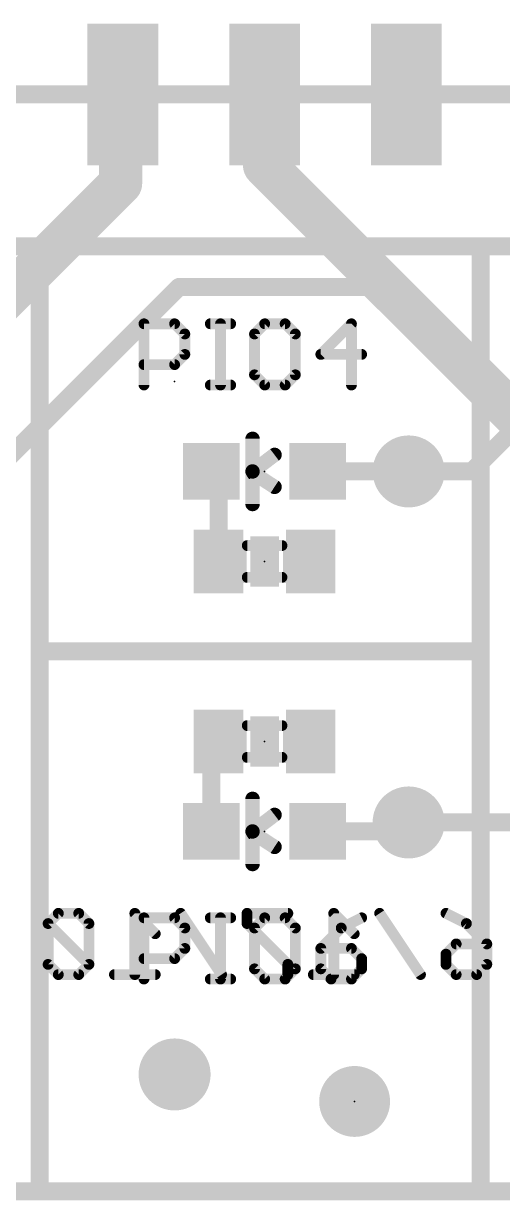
# Model space of a CAD drawing. Extents: x -0.1 to 30.6, y -0.1 to 52.6.
# Drawn here: x 11.84 to 18.6, y -0.13 to 16.48 of the extents above; entities that cross this region are included whole.
import ezdxf

# ---------------------------------------------------------------- set-up
doc = ezdxf.new("R2010")
doc.units = 0
for name, color, linetype in [('1', 12, 'CONTINUOUS'), ('16', 132, 'CONTINUOUS'), ('18', 110, 'CONTINUOUS'), ('20', 53, 'CONTINUOUS'), ('21', 41, 'CONTINUOUS'), ('23', 53, 'CONTINUOUS'), ('51', 53, 'CONTINUOUS')]:
    doc.layers.add(name, color=color, linetype=linetype)

# ---------------------------------------------------------------- blocks, each defined once
blk = doc.blocks.new('RECT')
blk.add_solid([(-0.5, -0.5), (0.5, -0.5), (-0.5, 0.5), (0.5, 0.5)])
blk = doc.blocks.new('PIE')
at = {"const_width": 0.5}
blk.add_lwpolyline([(0, -0.25, 1), (0, 0.25, 1), (0, -0.25)], format="xyb", dxfattribs=at)
blk = doc.blocks.new('ROUNDV')
at = {"const_width": 0.5}
blk.add_lwpolyline([(0, -0.25, 1), (0, 0.25, 1), (0, -0.25)], format="xyb", dxfattribs=at)

msp = doc.modelspace()

# ---------------------------------------------------------------- linework, layer by layer
at = {"layer": '1'}
for points, const_width in [([(13.208, 15.448), (13.24, 15.48)], 0.6096), ([(15.24, 14.478), (15.24, 15.494)], 0.6096), ([(13.208, 14.224), (13.208, 15.448)], 0.6096), ([(15.24, 14.478), (15.24, 15.48)], 0.254), ([(16.9545, 12.7635), (15.24, 14.478)], 0.6096), ([(10.795, 11.811), (13.208, 14.224)], 0.6096), ([(16.9545, 12.7635), (19.05, 10.668)], 0.6096), ([(8.89, 7.62), (14.0335, 12.7635)], 0.254), ([(14.0335, 12.7635), (16.9545, 12.7635)], 0.254), ([(14.59, 10.06), (14.49, 10.16)], 0.254), ([(14.59, 8.89), (14.59, 10.06)], 0.254), ([(15.99, 10.16), (17.272, 10.16)], 0.254), ([(14.49, 6.25), (14.59, 6.35)], 0.254), ([(14.49, 5.08), (14.49, 6.25)], 0.254), ([(17.145, 5.08), (17.272, 5.207)], 0.254), ([(15.99, 5.08), (17.145, 5.08)], 0.254), ([(0, 0), (30.48, 0)], 0.254)]:
    msp.add_lwpolyline(points, dxfattribs=dict(at, const_width=const_width))
for points, const_width in [([(13.3478, 15.3722, 1), (13.1322, 15.5878)], 0.3048), ([(15.3924, 15.494, 1), (15.0876, 15.494)], 0.3048), ([(13.1002, 15.5558, 1), (13.3158, 15.3402)], 0.3048), ([(13.3604, 15.448, 1), (13.0556, 15.448)], 0.3048), ([(15.3035, 15.48, 1), (15.1765, 15.48)], 0.127), ([(15.3478, 14.5858, 1), (15.1322, 14.3702)], 0.3048), ([(15.0876, 14.478, 1), (15.3924, 14.478)], 0.3048), ([(13.3158, 14.1162, 1), (13.1002, 14.3318)], 0.3048), ([(15.1765, 14.478, 1), (15.3035, 14.478)], 0.127), ([(13.0556, 14.224, 1), (13.3604, 14.224)], 0.3048), ([(17.0623, 12.8713, 1), (16.8467, 12.6557)], 0.3048), ([(16.8467, 12.6557, 1), (17.0623, 12.8713)], 0.3048), ([(14.0335, 12.827, 1), (14.0335, 12.7)], 0.127), ([(14.0784, 12.7186, 1), (13.9886, 12.8084)], 0.127), ([(16.9545, 12.7, 1), (16.9545, 12.827)], 0.127), ([(14.5349, 10.2049, 1), (14.4451, 10.1151)], 0.127), ([(14.6535, 10.06, 1), (14.5265, 10.06)], 0.127), ([(14.5451, 10.0151, 1), (14.6349, 10.1049)], 0.127), ([(15.99, 10.2235, 1), (15.99, 10.0965)], 0.127), ([(17.272, 10.0965, 1), (17.272, 10.2235)], 0.127), ([(14.5265, 8.89, 1), (14.6535, 8.89)], 0.127), ([(14.6349, 6.3051, 1), (14.5451, 6.3949)], 0.127), ([(14.5535, 6.25, 1), (14.4265, 6.25)], 0.127), ([(14.4451, 6.2949, 1), (14.5349, 6.2051)], 0.127), ([(17.3169, 5.1621, 1), (17.2271, 5.2519)], 0.127), ([(15.99, 5.1435, 1), (15.99, 5.0165)], 0.127), ([(17.1001, 5.1249, 1), (17.1899, 5.0351)], 0.127), ([(17.145, 5.0165, 1), (17.145, 5.1435)], 0.127), ([(14.4265, 5.08, 1), (14.5535, 5.08)], 0.127)]:
    msp.add_lwpolyline(points, format="xyb", dxfattribs=dict(at, const_width=const_width))
at = {"layer": '16'}
for points, const_width in [([(18.161, 10.16), (20.066, 12.065)], 0.254), ([(17.272, 10.16), (18.161, 10.16)], 0.254), ([(17.272, 5.207), (19.05, 5.207)], 0.254), ([(12.3295, 3.9245), (12.1855, 3.7805)], 0.1524), ([(12.6176, 3.9245), (12.3295, 3.9245)], 0.1524), ([(12.7617, 3.7805), (12.6176, 3.9245)], 0.1524), ([(13.6972, 3.6364), (13.4091, 3.9245)], 0.1524), ([(13.4091, 3.9245), (13.4091, 3.0602)], 0.1524), ([(14.6327, 3.0602), (14.0565, 3.9245)], 0.1524), ([(15.5682, 3.9245), (14.992, 3.9245)], 0.1524), ([(14.992, 3.9245), (14.992, 3.7805)], 0.1524), ([(16.5038, 3.6364), (16.2157, 3.9245)], 0.1524), ([(16.2157, 3.9245), (16.2157, 3.0602)], 0.1524), ([(17.4393, 3.0602), (16.8631, 3.9245)], 0.1524), ([(17.7986, 3.9245), (18.0867, 3.7805)], 0.1524), ([(12.1855, 3.7805), (12.1855, 3.2043)], 0.1524), ([(12.7617, 3.2043), (12.1855, 3.7805)], 0.1524), ([(12.7617, 3.2043), (12.7617, 3.7805)], 0.1524), ([(14.992, 3.7805), (15.5682, 3.2043)], 0.1524), ([(18.0867, 3.7805), (18.3748, 3.4924)], 0.1524), ([(17.7986, 3.3483), (17.9426, 3.4924)], 0.1524), ([(17.9426, 3.4924), (18.3748, 3.4924)], 0.1524), ([(18.3748, 3.4924), (18.3748, 3.2043)], 0.1524), ([(17.7986, 3.2043), (17.7986, 3.3483)], 0.1524), ([(12.1855, 3.2043), (12.3295, 3.0602)], 0.1524), ([(12.6176, 3.0602), (12.7617, 3.2043)], 0.1524), ([(15.5682, 3.2043), (15.5682, 3.0602)], 0.1524), ([(17.9426, 3.0602), (17.7986, 3.2043)], 0.1524), ([(18.3748, 3.2043), (18.2307, 3.0602)], 0.1524), ([(12.3295, 3.0602), (12.6176, 3.0602)], 0.1524), ([(13.6972, 3.0602), (13.121, 3.0602)], 0.1524), ([(16.5038, 3.0602), (15.9275, 3.0602)], 0.1524), ([(18.2307, 3.0602), (17.9426, 3.0602)], 0.1524), ([(0, 0), (30.48, 0)], 0.254)]:
    msp.add_lwpolyline(points, dxfattribs=dict(at, const_width=const_width))
for points, const_width in [([(17.272, 10.2235, 1), (17.272, 10.0965)], 0.127), ([(18.1161, 10.2049, 1), (18.2059, 10.1151)], 0.127), ([(18.161, 10.0965, 1), (18.161, 10.2235)], 0.127), ([(17.272, 5.2705, 1), (17.272, 5.1435)], 0.127), ([(12.3295, 3.9626, 1), (12.3295, 3.8864)], 0.0762), ([(12.3565, 3.8976, 1), (12.3026, 3.9515)], 0.0762), ([(12.6446, 3.9515, 1), (12.5907, 3.8976)], 0.0762), ([(12.6176, 3.8864, 1), (12.6176, 3.9626)], 0.0762), ([(13.436, 3.9515, 1), (13.3822, 3.8976)], 0.0762), ([(13.4472, 3.9245, 1), (13.371, 3.9245)], 0.0762), ([(14.0882, 3.9457, 1), (14.0248, 3.9034)], 0.0762), ([(14.992, 3.9626, 1), (14.992, 3.8864)], 0.0762), ([(15.0301, 3.9245, 1), (14.9539, 3.9245)], 0.0762), ([(15.5682, 3.8864, 1), (15.5682, 3.9626)], 0.0762), ([(16.2426, 3.9515, 1), (16.1887, 3.8976)], 0.0762), ([(16.2538, 3.9245, 1), (16.1776, 3.9245)], 0.0762), ([(16.8948, 3.9457, 1), (16.8314, 3.9034)], 0.0762), ([(17.8156, 3.9586, 1), (17.7815, 3.8905)], 0.0762), ([(12.2124, 3.8074, 1), (12.1585, 3.7535)], 0.0762), ([(12.1585, 3.8074, 1), (12.2124, 3.7535)], 0.0762), ([(12.2236, 3.7805, 1), (12.1474, 3.7805)], 0.0762), ([(12.7998, 3.7805, 1), (12.7236, 3.7805)], 0.0762), ([(12.7347, 3.7535, 1), (12.7886, 3.8074)], 0.0762), ([(15.019, 3.8074, 1), (14.9651, 3.7535)], 0.0762), ([(18.1136, 3.8074, 1), (18.0597, 3.7535)], 0.0762), ([(18.0696, 3.7464, 1), (18.1037, 3.8146)], 0.0762), ([(13.6703, 3.6095, 1), (13.7241, 3.6634)], 0.0762), ([(14.9539, 3.7805, 1), (15.0301, 3.7805)], 0.0762), ([(16.4768, 3.6095, 1), (16.5307, 3.6634)], 0.0762), ([(17.9426, 3.5305, 1), (17.9426, 3.4543)], 0.0762), ([(17.9696, 3.4654, 1), (17.9157, 3.5193)], 0.0762), ([(18.4129, 3.4924, 1), (18.3367, 3.4924)], 0.0762), ([(18.3479, 3.4654, 1), (18.4017, 3.5193)], 0.0762), ([(18.3748, 3.4543, 1), (18.3748, 3.5305)], 0.0762), ([(17.7716, 3.3753, 1), (17.8255, 3.3214)], 0.0762), ([(17.8367, 3.3483, 1), (17.7605, 3.3483)], 0.0762), ([(12.2124, 3.2312, 1), (12.1585, 3.1773)], 0.0762), ([(12.1474, 3.2043, 1), (12.2236, 3.2043)], 0.0762), ([(12.7236, 3.2043, 1), (12.7998, 3.2043)], 0.0762), ([(12.7886, 3.1773, 1), (12.7347, 3.2312)], 0.0762), ([(12.7347, 3.1773, 1), (12.7886, 3.2312)], 0.0762), ([(15.6063, 3.2043, 1), (15.5301, 3.2043)], 0.0762), ([(15.5413, 3.1773, 1), (15.5952, 3.2312)], 0.0762), ([(17.8255, 3.2312, 1), (17.7716, 3.1773)], 0.0762), ([(17.7605, 3.2043, 1), (17.8367, 3.2043)], 0.0762), ([(18.3367, 3.2043, 1), (18.4129, 3.2043)], 0.0762), ([(18.4017, 3.1773, 1), (18.3479, 3.2312)], 0.0762), ([(12.3295, 3.0983, 1), (12.3295, 3.0221)], 0.0762), ([(12.3026, 3.0333, 1), (12.3565, 3.0871)], 0.0762), ([(12.5907, 3.0871, 1), (12.6446, 3.0333)], 0.0762), ([(12.6176, 3.0221, 1), (12.6176, 3.0983)], 0.0762), ([(13.121, 3.0983, 1), (13.121, 3.0221)], 0.0762), ([(13.371, 3.0602, 1), (13.4472, 3.0602)], 0.0762), ([(13.6972, 3.0221, 1), (13.6972, 3.0983)], 0.0762), ([(14.601, 3.0391, 1), (14.6644, 3.0813)], 0.0762), ([(15.5301, 3.0602, 1), (15.6063, 3.0602)], 0.0762), ([(15.9275, 3.0983, 1), (15.9275, 3.0221)], 0.0762), ([(16.1776, 3.0602, 1), (16.2538, 3.0602)], 0.0762), ([(16.5038, 3.0221, 1), (16.5038, 3.0983)], 0.0762), ([(17.4076, 3.0391, 1), (17.471, 3.0813)], 0.0762), ([(17.9426, 3.0983, 1), (17.9426, 3.0221)], 0.0762), ([(17.9157, 3.0333, 1), (17.9696, 3.0871)], 0.0762), ([(18.2038, 3.0871, 1), (18.2577, 3.0333)], 0.0762), ([(18.2307, 3.0221, 1), (18.2307, 3.0983)], 0.0762)]:
    msp.add_lwpolyline(points, format="xyb", dxfattribs=dict(at, const_width=const_width))
at = {"layer": '20', "const_width": 0.2032}
msp.add_lwpolyline([(0, 0), (30.48, 0)], dxfattribs=at)
at = {"layer": '21'}
for points, const_width in [([(3.429, 13.335), (12.065, 13.335)], 0.254), ([(12.065, 13.335), (12.065, 7.62)], 0.254), ([(12.065, 13.335), (18.288, 13.335)], 0.254), ([(18.288, 13.335), (27.051, 13.335)], 0.254), ([(18.288, 13.335), (18.288, 7.62)], 0.254), ([(13.5382, 11.3792), (13.5382, 12.2435)], 0.1524), ([(13.5382, 12.2435), (13.9704, 12.2435)], 0.1524), ([(13.9704, 12.2435), (14.1144, 12.0995)], 0.1524), ([(14.4737, 12.2435), (14.7618, 12.2435)], 0.1524), ([(14.6178, 11.3792), (14.6178, 12.2435)], 0.1524), ([(15.2415, 12.2435), (15.0974, 12.0995)], 0.1524), ([(15.5296, 12.2435), (15.2415, 12.2435)], 0.1524), ([(15.6736, 12.0995), (15.5296, 12.2435)], 0.1524), ([(16.4651, 12.2435), (16.0329, 11.8114)], 0.1524), ([(16.4651, 11.3792), (16.4651, 12.2435)], 0.1524), ([(14.1144, 12.0995), (14.1144, 11.8114)], 0.1524), ([(15.0974, 12.0995), (15.0974, 11.5233)], 0.1524), ([(15.6736, 11.5233), (15.6736, 12.0995)], 0.1524), ([(14.1144, 11.8114), (13.9704, 11.6673)], 0.1524), ([(16.0329, 11.8114), (16.6091, 11.8114)], 0.1524), ([(13.9704, 11.6673), (13.5382, 11.6673)], 0.1524), ([(15.0974, 11.5233), (15.2415, 11.3792)], 0.1524), ([(15.5296, 11.3792), (15.6736, 11.5233)], 0.1524), ([(14.4737, 11.3792), (14.7618, 11.3792)], 0.1524), ([(15.2415, 11.3792), (15.5296, 11.3792)], 0.1524), ([(15.07, 10.62), (15.07, 10.16)], 0.2032), ([(15.07, 10.16), (15.38, 10.3938)], 0.2032), ([(15.07, 9.7), (15.07, 10.16)], 0.2032), ([(15.0854, 10.1346), (15.38, 9.9416)], 0.2032), ([(12.065, 7.62), (12.065, 0.127)], 0.254), ([(12.065, 7.62), (18.288, 7.62)], 0.254), ([(18.288, 7.62), (18.288, 0)], 0.254), ([(15.07, 5.54), (15.07, 5.08)], 0.2032), ([(15.07, 5.08), (15.38, 5.3138)], 0.2032), ([(15.07, 4.62), (15.07, 5.08)], 0.2032), ([(15.0854, 5.0546), (15.38, 4.8616)], 0.2032), ([(13.5382, 2.9972), (13.5382, 3.8615)], 0.1524), ([(13.5382, 3.8615), (13.9704, 3.8615)], 0.1524), ([(13.9704, 3.8615), (14.1144, 3.7175)], 0.1524), ([(14.4737, 3.8615), (14.7618, 3.8615)], 0.1524), ([(14.6178, 2.9972), (14.6178, 3.8615)], 0.1524), ([(15.2415, 3.8615), (15.0974, 3.7175)], 0.1524), ([(15.5296, 3.8615), (15.2415, 3.8615)], 0.1524), ([(15.6736, 3.7175), (15.5296, 3.8615)], 0.1524), ([(16.6091, 3.8615), (16.321, 3.7175)], 0.1524), ([(14.1144, 3.7175), (14.1144, 3.4294)], 0.1524), ([(15.0974, 3.7175), (15.0974, 3.1413)], 0.1524), ([(15.6736, 3.1413), (15.6736, 3.7175)], 0.1524), ([(16.321, 3.7175), (16.0329, 3.4294)], 0.1524), ([(14.1144, 3.4294), (13.9704, 3.2853)], 0.1524), ([(16.0329, 3.4294), (16.0329, 3.1413)], 0.1524), ([(16.4651, 3.4294), (16.0329, 3.4294)], 0.1524), ([(16.6091, 3.2853), (16.4651, 3.4294)], 0.1524), ([(13.9704, 3.2853), (13.5382, 3.2853)], 0.1524), ([(16.6091, 3.1413), (16.6091, 3.2853)], 0.1524), ([(15.0974, 3.1413), (15.2415, 2.9972)], 0.1524), ([(15.5296, 2.9972), (15.6736, 3.1413)], 0.1524), ([(16.0329, 3.1413), (16.177, 2.9972)], 0.1524), ([(16.4651, 2.9972), (16.6091, 3.1413)], 0.1524), ([(14.4737, 2.9972), (14.7618, 2.9972)], 0.1524), ([(15.2415, 2.9972), (15.5296, 2.9972)], 0.1524), ([(16.177, 2.9972), (16.4651, 2.9972)], 0.1524)]:
    msp.add_lwpolyline(points, dxfattribs=dict(at, const_width=const_width))
for points, const_width in [([(12.1285, 13.335, 1), (12.0015, 13.335)], 0.127), ([(12.065, 13.3985, 1), (12.065, 13.2715)], 0.127), ([(12.065, 13.2715, 1), (12.065, 13.3985)], 0.127), ([(18.288, 13.3985, 1), (18.288, 13.2715)], 0.127), ([(18.3515, 13.335, 1), (18.2245, 13.335)], 0.127), ([(18.288, 13.2715, 1), (18.288, 13.3985)], 0.127), ([(13.5763, 12.2435, 1), (13.5001, 12.2435)], 0.0762), ([(13.5382, 12.2816, 1), (13.5382, 12.2054)], 0.0762), ([(13.9973, 12.2705, 1), (13.9434, 12.2166)], 0.0762), ([(13.9704, 12.2054, 1), (13.9704, 12.2816)], 0.0762), ([(14.4737, 12.2816, 1), (14.4737, 12.2054)], 0.0762), ([(14.6559, 12.2435, 1), (14.5797, 12.2435)], 0.0762), ([(14.7618, 12.2054, 1), (14.7618, 12.2816)], 0.0762), ([(15.2415, 12.2816, 1), (15.2415, 12.2054)], 0.0762), ([(15.2684, 12.2166, 1), (15.2145, 12.2705)], 0.0762), ([(15.5565, 12.2705, 1), (15.5026, 12.2166)], 0.0762), ([(15.5296, 12.2054, 1), (15.5296, 12.2816)], 0.0762), ([(16.5032, 12.2435, 1), (16.427, 12.2435)], 0.0762), ([(16.492, 12.2166, 1), (16.4381, 12.2705)], 0.0762), ([(14.1525, 12.0995, 1), (14.0763, 12.0995)], 0.0762), ([(14.0875, 12.0725, 1), (14.1414, 12.1264)], 0.0762), ([(15.1355, 12.0995, 1), (15.0593, 12.0995)], 0.0762), ([(15.0705, 12.1264, 1), (15.1243, 12.0725)], 0.0762), ([(15.7117, 12.0995, 1), (15.6355, 12.0995)], 0.0762), ([(15.6467, 12.0725, 1), (15.7006, 12.1264)], 0.0762), ([(14.0763, 11.8114, 1), (14.1525, 11.8114)], 0.0762), ([(14.1414, 11.7844, 1), (14.0875, 11.8383)], 0.0762), ([(16.0329, 11.8495, 1), (16.0329, 11.7733)], 0.0762), ([(16.006, 11.8383, 1), (16.0599, 11.7844)], 0.0762), ([(16.6091, 11.7733, 1), (16.6091, 11.8495)], 0.0762), ([(13.5382, 11.7054, 1), (13.5382, 11.6292)], 0.0762), ([(13.9434, 11.6943, 1), (13.9973, 11.6404)], 0.0762), ([(13.9704, 11.6292, 1), (13.9704, 11.7054)], 0.0762), ([(15.1243, 11.5502, 1), (15.0705, 11.4963)], 0.0762), ([(15.0593, 11.5233, 1), (15.1355, 11.5233)], 0.0762), ([(15.6355, 11.5233, 1), (15.7117, 11.5233)], 0.0762), ([(15.7006, 11.4963, 1), (15.6467, 11.5502)], 0.0762), ([(13.5001, 11.3792, 1), (13.5763, 11.3792)], 0.0762), ([(14.4737, 11.4173, 1), (14.4737, 11.3411)], 0.0762), ([(14.5797, 11.3792, 1), (14.6559, 11.3792)], 0.0762), ([(14.7618, 11.3411, 1), (14.7618, 11.4173)], 0.0762), ([(15.2415, 11.4173, 1), (15.2415, 11.3411)], 0.0762), ([(15.2145, 11.3523, 1), (15.2684, 11.4061)], 0.0762), ([(15.5026, 11.4061, 1), (15.5565, 11.3523)], 0.0762), ([(15.5296, 11.3411, 1), (15.5296, 11.4173)], 0.0762), ([(16.427, 11.3792, 1), (16.5032, 11.3792)], 0.0762), ([(15.1208, 10.62, 1), (15.0192, 10.62)], 0.1016), ([(15.4106, 10.3532, 1), (15.3494, 10.4344)], 0.1016), ([(15.1208, 10.16, 1), (15.0192, 10.16)], 0.1016), ([(15.0394, 10.2006, 1), (15.1006, 10.1194)], 0.1016), ([(15.0192, 10.16, 1), (15.1208, 10.16)], 0.1016), ([(15.1132, 10.1771, 1), (15.0576, 10.0921)], 0.1016), ([(15.3522, 9.8991, 1), (15.4078, 9.9841)], 0.1016), ([(15.0192, 9.7, 1), (15.1208, 9.7)], 0.1016), ([(12.1285, 7.62, 1), (12.0015, 7.62)], 0.127), ([(12.065, 7.6835, 1), (12.065, 7.5565)], 0.127), ([(12.0015, 7.62, 1), (12.1285, 7.62)], 0.127), ([(18.3515, 7.62, 1), (18.2245, 7.62)], 0.127), ([(18.2245, 7.62, 1), (18.3515, 7.62)], 0.127), ([(18.288, 7.5565, 1), (18.288, 7.6835)], 0.127), ([(15.1208, 5.54, 1), (15.0192, 5.54)], 0.1016), ([(15.4106, 5.2732, 1), (15.3494, 5.3544)], 0.1016), ([(15.1208, 5.08, 1), (15.0192, 5.08)], 0.1016), ([(15.0394, 5.1206, 1), (15.1006, 5.0394)], 0.1016), ([(15.1132, 5.0971, 1), (15.0576, 5.0121)], 0.1016), ([(15.0192, 5.08, 1), (15.1208, 5.08)], 0.1016), ([(15.3522, 4.8191, 1), (15.4078, 4.9041)], 0.1016), ([(15.0192, 4.62, 1), (15.1208, 4.62)], 0.1016), ([(13.5763, 3.8615, 1), (13.5001, 3.8615)], 0.0762), ([(13.5382, 3.8996, 1), (13.5382, 3.8234)], 0.0762), ([(13.9973, 3.8885, 1), (13.9434, 3.8346)], 0.0762), ([(13.9704, 3.8234, 1), (13.9704, 3.8996)], 0.0762), ([(14.4737, 3.8996, 1), (14.4737, 3.8234)], 0.0762), ([(14.6559, 3.8615, 1), (14.5797, 3.8615)], 0.0762), ([(14.7618, 3.8234, 1), (14.7618, 3.8996)], 0.0762), ([(15.2415, 3.8996, 1), (15.2415, 3.8234)], 0.0762), ([(15.2684, 3.8346, 1), (15.2145, 3.8885)], 0.0762), ([(15.5565, 3.8885, 1), (15.5026, 3.8346)], 0.0762), ([(15.5296, 3.8234, 1), (15.5296, 3.8996)], 0.0762), ([(16.6262, 3.8275, 1), (16.5921, 3.8956)], 0.0762), ([(14.1525, 3.7175, 1), (14.0763, 3.7175)], 0.0762), ([(14.0875, 3.6905, 1), (14.1414, 3.7444)], 0.0762), ([(15.1355, 3.7175, 1), (15.0593, 3.7175)], 0.0762), ([(15.0705, 3.7444, 1), (15.1243, 3.6905)], 0.0762), ([(15.7117, 3.7175, 1), (15.6355, 3.7175)], 0.0762), ([(15.6467, 3.6905, 1), (15.7006, 3.7444)], 0.0762), ([(16.304, 3.7516, 1), (16.3381, 3.6834)], 0.0762), ([(16.348, 3.6905, 1), (16.2941, 3.7444)], 0.0762), ([(14.1414, 3.4024, 1), (14.0875, 3.4563)], 0.0762), ([(16.071, 3.4294, 1), (15.9948, 3.4294)], 0.0762), ([(16.0329, 3.4675, 1), (16.0329, 3.3913)], 0.0762), ([(16.006, 3.4563, 1), (16.0599, 3.4024)], 0.0762), ([(16.492, 3.4563, 1), (16.4381, 3.4024)], 0.0762), ([(16.4651, 3.3913, 1), (16.4651, 3.4675)], 0.0762), ([(13.5382, 3.3234, 1), (13.5382, 3.2472)], 0.0762), ([(13.9434, 3.3123, 1), (13.9973, 3.2584)], 0.0762), ([(13.9704, 3.2472, 1), (13.9704, 3.3234)], 0.0762), ([(14.0763, 3.4294, 1), (14.1525, 3.4294)], 0.0762), ([(16.6472, 3.2853, 1), (16.571, 3.2853)], 0.0762), ([(16.5822, 3.2584, 1), (16.6361, 3.3123)], 0.0762), ([(15.1243, 3.1682, 1), (15.0705, 3.1143)], 0.0762), ([(15.0593, 3.1413, 1), (15.1355, 3.1413)], 0.0762), ([(15.6355, 3.1413, 1), (15.7117, 3.1413)], 0.0762), ([(15.7006, 3.1143, 1), (15.6467, 3.1682)], 0.0762), ([(16.0599, 3.1682, 1), (16.006, 3.1143)], 0.0762), ([(15.9948, 3.1413, 1), (16.071, 3.1413)], 0.0762), ([(16.571, 3.1413, 1), (16.6472, 3.1413)], 0.0762), ([(16.6361, 3.1143, 1), (16.5822, 3.1682)], 0.0762), ([(13.5001, 2.9972, 1), (13.5763, 2.9972)], 0.0762), ([(14.4737, 3.0353, 1), (14.4737, 2.9591)], 0.0762), ([(14.5797, 2.9972, 1), (14.6559, 2.9972)], 0.0762), ([(14.7618, 2.9591, 1), (14.7618, 3.0353)], 0.0762), ([(15.2415, 3.0353, 1), (15.2415, 2.9591)], 0.0762), ([(15.2145, 2.9703, 1), (15.2684, 3.0241)], 0.0762), ([(15.5026, 3.0241, 1), (15.5565, 2.9703)], 0.0762), ([(15.5296, 2.9591, 1), (15.5296, 3.0353)], 0.0762), ([(16.177, 3.0353, 1), (16.177, 2.9591)], 0.0762), ([(16.15, 2.9703, 1), (16.2039, 3.0241)], 0.0762), ([(16.4381, 3.0241, 1), (16.492, 2.9703)], 0.0762), ([(16.4651, 2.9591, 1), (16.4651, 3.0353)], 0.0762), ([(12.0015, 0.127, 1), (12.1285, 0.127)], 0.127), ([(18.2245, 0, 1), (18.3515, 0)], 0.127)]:
    msp.add_lwpolyline(points, format="xyb", dxfattribs=dict(at, const_width=const_width))
at = {"layer": '23'}
for p in [(13.97, 11.43), (15.24, 10.16), (15.24, 8.89), (15.24, 6.35), (15.24, 5.08), (16.51, 1.27)]:
    msp.add_point(p, dxfattribs=at)
at = {"layer": '51'}
for points, const_width in [([(5.24, 15.48), (25.24, 15.48)], 0.254), ([(14.995, 9.114), (15.485, 9.114)], 0.1524), ([(15.485, 8.666), (14.995, 8.666)], 0.1524), ([(14.995, 6.574), (15.485, 6.574)], 0.1524), ([(15.485, 6.126), (14.995, 6.126)], 0.1524)]:
    msp.add_lwpolyline(points, dxfattribs=dict(at, const_width=const_width))
at = {"layer": '51', "const_width": 0.0762}
for points in [[(14.995, 9.1521, 1), (14.995, 9.0759)], [(15.485, 9.0759, 1), (15.485, 9.1521)], [(14.995, 8.7041, 1), (14.995, 8.6279)], [(15.485, 8.6279, 1), (15.485, 8.7041)], [(14.995, 6.6121, 1), (14.995, 6.5359)], [(15.485, 6.5359, 1), (15.485, 6.6121)], [(14.995, 6.1641, 1), (14.995, 6.0879)], [(15.485, 6.0879, 1), (15.485, 6.1641)]]:
    msp.add_lwpolyline(points, format="xyb", dxfattribs=at)

# ---------------------------------------------------------------- block references
at = {"layer": '1', "yscale": 2, "rotation": 180}
for p in [(13.24, 15.48), (15.24, 15.48), (17.24, 15.48)]:
    msp.add_blockref('RECT', p, dxfattribs=at)
at = {"layer": '1', "xscale": 0.8, "yscale": 0.8, "rotation": 90}
for p in [(14.49, 10.16), (15.99, 10.16), (14.49, 5.08), (15.99, 5.08)]:
    msp.add_blockref('RECT', p, dxfattribs=at)
at = {"layer": '1', "xscale": 0.7, "yscale": 0.9}
for p in [(14.59, 8.89), (15.89, 8.89), (14.59, 6.35), (15.89, 6.35)]:
    msp.add_blockref('RECT', p, dxfattribs=at)
at = {"layer": '1'}
msp.add_blockref('PIE', (16.51, 1.27), dxfattribs=at)
at = {"layer": '18', "xscale": 1.016, "yscale": 1.016}
for p in [(17.272, 10.16), (17.272, 10.16), (17.272, 5.207), (17.272, 5.207), (13.97, 1.651), (13.97, 1.651)]:
    msp.add_blockref('ROUNDV', p, dxfattribs=at)
at = {"layer": '21', "xscale": 0.4064, "yscale": 0.7112}
for p in [(15.24, 8.89), (15.24, 6.35)]:
    msp.add_blockref('RECT', p, dxfattribs=at)
at = {"layer": '51', "xscale": 0.3, "yscale": 0.5999}
for p in [(14.836, 8.8852), (15.6488, 8.8852), (14.836, 6.3452), (15.6488, 6.3452)]:
    msp.add_blockref('RECT', p, dxfattribs=at)

doc.saveas('drawing.dxf')
